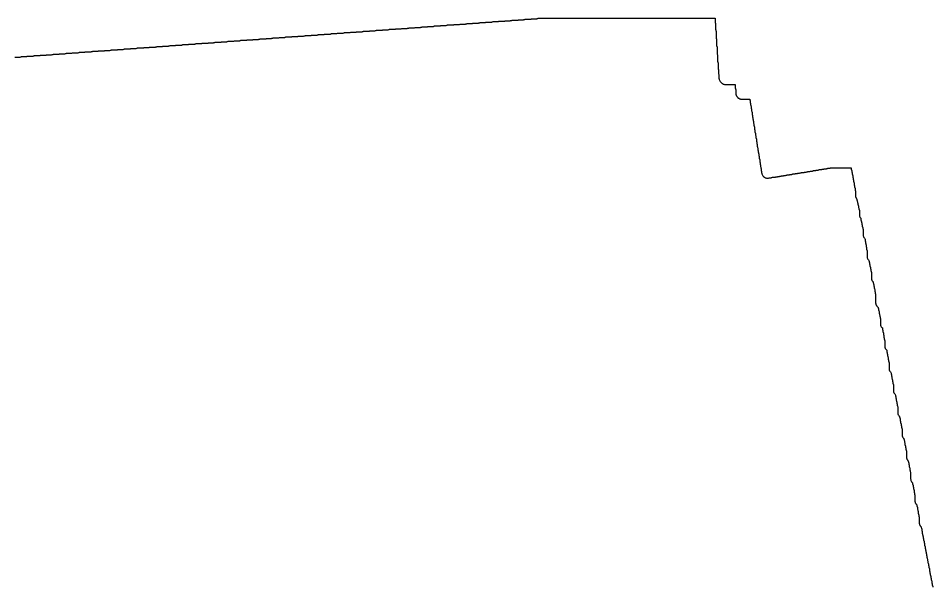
# Model space of a CAD drawing. Header units: metres. Extents: x -33615 to 181002, y 387 to 144548.
# Drawn here: x 73693 to 176325, y 80723 to 144548 of the extents above; entities that cross this region are included whole.
import ezdxf

# ---------------------------------------------------------------- set-up
doc = ezdxf.new("R2010")
doc.units = ezdxf.units.M
doc.layers.add('alpha_boundary_shrunk', color=7, linetype='Continuous')

msp = doc.modelspace()

# ---------------------------------------------------------------- linework, layer by layer
at = {"layer": 'alpha_boundary_shrunk', "color": 1}
msp.add_lwpolyline([(73300, 140192), (73828, 140192), (73874, 140194), (73920, 140200), (73965, 140211), (74009, 140226), (74051, 140244), (74053, 140245), (74527, 140245), (74573, 140248), (74619, 140254), (74664, 140265), (74708, 140279), (74750, 140298), (74752, 140299), (75280, 140299), (75326, 140301), (75372, 140308), (75417, 140318), (75461, 140333), (75503, 140352), (75505, 140353), (75979, 140353), (76025, 140355), (76071, 140362), (76116, 140372), (76160, 140387), (76203, 140406), (76205, 140407), (76732, 140407), (76778, 140409), (76824, 140415), (76869, 140426), (76913, 140441), (76956, 140460), (76958, 140461), (77431, 140461), (77477, 140463), (77523, 140469), (77568, 140480), (77612, 140495), (77655, 140513), (77657, 140514), (78130, 140514), (78177, 140517), (78222, 140523), (78268, 140534), (78312, 140548), (78354, 140567), (78356, 140568), (78883, 140568), (78930, 140570), (78975, 140577), (79021, 140587), (79064, 140602), (79107, 140621), (79109, 140622), (79582, 140622), (79629, 140624), (79675, 140631), (79720, 140641), (79764, 140656), (79806, 140675), (79808, 140676), (80335, 140676), (80382, 140678), (80428, 140684), (80473, 140695), (80517, 140710), (80559, 140729), (80561, 140730), (81035, 140730), (81081, 140732), (81127, 140738), (81172, 140749), (81216, 140764), (81258, 140782), (81260, 140783), (81788, 140783), (81834, 140785), (81880, 140792), (81925, 140803), (81969, 140817), (82011, 140836), (82013, 140837), (82487, 140837), (82533, 140839), (82579, 140846), (82624, 140856), (82668, 140871), (82710, 140890), (82712, 140891), (83240, 140891), (83286, 140893), (83332, 140899), (83377, 140910), (83421, 140925), (83463, 140944), (83465, 140945), (83939, 140945), (83985, 140947), (84031, 140953), (84076, 140964), (84120, 140979), (84162, 140997), (84164, 140998), (84692, 140998), (84738, 141001), (84784, 141007), (84829, 141018), (84873, 141032), (84915, 141051), (84917, 141052), (85391, 141052), (85437, 141054), (85483, 141061), (85528, 141071), (85572, 141086), (85615, 141105), (85617, 141106), (86144, 141106), (86190, 141108), (86236, 141115), (86281, 141125), (86325, 141140), (86368, 141159), (86370, 141160), (86843, 141160), (86889, 141162), (86935, 141168), (86980, 141179), (87024, 141194), (87067, 141213), (87069, 141214), (87596, 141214), (87642, 141216), (87688, 141222), (87733, 141233), (87777, 141248), (87820, 141266), (87822, 141267), (88295, 141267), (88342, 141269), (88388, 141276), (88433, 141287), (88477, 141301), (88519, 141320), (88521, 141321), (89048, 141321), (89095, 141323), (89141, 141330), (89186, 141340), (89230, 141355), (89272, 141374), (89274, 141375), (89747, 141375), (89794, 141377), (89840, 141383), (89885, 141394), (89929, 141409), (89971, 141428), (89973, 141429), (90500, 141429), (90547, 141431), (90593, 141437), (90638, 141448), (90682, 141463), (90724, 141481), (90726, 141482), (91200, 141482), (91246, 141485), (91292, 141491), (91337, 141502), (91381, 141516), (91423, 141535), (91425, 141536), (91953, 141536), (91999, 141538), (92045, 141545), (92090, 141555), (92134, 141570), (92176, 141589), (92178, 141590), (92652, 141590), (92698, 141592), (92744, 141599), (92789, 141609), (92833, 141624), (92875, 141643), (92877, 141644), (93405, 141644), (93451, 141646), (93497, 141652), (93542, 141663), (93586, 141678), (93628, 141697), (93630, 141698), (94104, 141698), (94150, 141700), (94196, 141706), (94241, 141717), (94285, 141732), (94328, 141750), (94330, 141751), (94857, 141751), (94903, 141754), (94949, 141760), (94994, 141771), (95038, 141785), (95081, 141804), (95082, 141805), (95556, 141805), (95602, 141807), (95648, 141814), (95693, 141824), (95737, 141839), (95780, 141858), (95782, 141859), (96309, 141859), (96355, 141861), (96401, 141868), (96446, 141878), (96490, 141893), (96533, 141912), (96535, 141913), (97008, 141913), (97055, 141915), (97100, 141921), (97146, 141932), (97189, 141947), (97232, 141966), (97234, 141967), (97761, 141967), (97807, 141969), (97853, 141975), (97899, 141986), (97942, 142001), (97985, 142019), (97987, 142020), (98460, 142020), (98507, 142022), (98553, 142029), (98598, 142040), (98642, 142054), (98684, 142073), (98686, 142074), (99160, 142074), (99206, 142076), (99252, 142083), (99297, 142093), (99341, 142108), (99383, 142127), (99385, 142128), (99913, 142128), (99959, 142130), (100005, 142136), (100050, 142147), (100094, 142162), (100136, 142181), (100138, 142182), (100612, 142182), (100658, 142184), (100704, 142190), (100749, 142201), (100793, 142216), (100835, 142234), (100837, 142235), (101365, 142235), (101411, 142238), (101457, 142244), (101502, 142255), (101546, 142269), (101588, 142288), (101590, 142289), (102064, 142289), (102110, 142291), (102156, 142298), (102201, 142308), (102245, 142323), (102287, 142342), (102289, 142343), (102817, 142343), (102863, 142345), (102909, 142352), (102954, 142362), (102998, 142377), (103040, 142396), (103042, 142397), (103516, 142397), (103562, 142399), (103608, 142405), (103653, 142416), (103697, 142431), (103740, 142450), (103742, 142451), (104269, 142451), (104315, 142453), (104361, 142459), (104406, 142470), (104450, 142485), (104493, 142503), (104495, 142504), (104968, 142504), (105014, 142507), (105060, 142513), (105105, 142524), (105149, 142538), (105192, 142557), (105194, 142558), (105721, 142558), (105767, 142560), (105813, 142567), (105858, 142577), (105902, 142592), (105945, 142611), (105947, 142612), (106420, 142612), (106467, 142614), (106513, 142620), (106558, 142631), (106602, 142646), (106644, 142665), (106646, 142666), (107173, 142666), (107220, 142668), (107265, 142674), (107311, 142685), (107355, 142700), (107397, 142718), (107399, 142719), (107872, 142719), (107919, 142722), (107965, 142728), (108010, 142739), (108054, 142753), (108096, 142772), (108098, 142773), (108625, 142773), (108672, 142775), (108718, 142782), (108763, 142792), (108807, 142807), (108849, 142826), (108851, 142827), (109325, 142827), (109371, 142829), (109417, 142836), (109462, 142846), (109506, 142861), (109548, 142880), (109550, 142881), (110078, 142881), (110124, 142883), (110170, 142889), (110215, 142900), (110259, 142915), (110301, 142934), (110303, 142935), (110777, 142935), (110823, 142937), (110869, 142943), (110914, 142954), (110958, 142969), (111000, 142987), (111002, 142988), (111530, 142988), (111576, 142991), (111622, 142997), (111667, 143008), (111711, 143022), (111753, 143041), (111755, 143042), (112229, 143042), (112275, 143044), (112321, 143051), (112366, 143061), (112410, 143076), (112453, 143095), (112454, 143096), (112982, 143096), (113028, 143098), (113074, 143105), (113119, 143115), (113163, 143130), (113205, 143149), (113207, 143150), (113681, 143150), (113727, 143152), (113773, 143158), (113818, 143169), (113862, 143184), (113905, 143203), (113907, 143204), (114434, 143204), (114480, 143206), (114526, 143212), (114571, 143223), (114615, 143238), (114658, 143256), (114660, 143257), (115133, 143257), (115179, 143259), (115225, 143266), (115271, 143277), (115314, 143291), (115357, 143310), (115359, 143311), (115886, 143311), (115932, 143313), (115978, 143320), (116023, 143330), (116067, 143345), (116110, 143364), (116112, 143365), (116585, 143365), (116632, 143367), (116678, 143373), (116723, 143384), (116767, 143399), (116809, 143418), (116811, 143419), (117338, 143419), (117385, 143421), (117431, 143427), (117476, 143438), (117520, 143453), (117562, 143471), (117564, 143472), (118037, 143472), (118084, 143475), (118130, 143481), (118175, 143492), (118219, 143506), (118261, 143525), (118263, 143526), (118790, 143526), (118837, 143528), (118883, 143535), (118928, 143545), (118972, 143560), (119014, 143579), (119016, 143580), (119490, 143580), (119536, 143582), (119582, 143589), (119627, 143599), (119671, 143614), (119713, 143633), (119715, 143634), (120189, 143634), (120235, 143636), (120281, 143642), (120326, 143653), (120370, 143668), (120412, 143687), (120414, 143688), (120942, 143688), (120988, 143690), (121034, 143696), (121079, 143707), (121123, 143722), (121165, 143740), (121167, 143741), (121641, 143741), (121687, 143744), (121733, 143750), (121778, 143761), (121822, 143775), (121865, 143794), (121867, 143795), (122394, 143795), (122440, 143797), (122486, 143804), (122531, 143814), (122575, 143829), (122618, 143848), (122620, 143849), (123093, 143849), (123139, 143851), (123185, 143858), (123230, 143868), (123274, 143883), (123317, 143902), (123319, 143903), (123846, 143903), (123892, 143905), (123938, 143911), (123983, 143922), (124027, 143937), (124070, 143956), (124072, 143957), (124545, 143957), (124592, 143959), (124637, 143965), (124683, 143976), (124727, 143991), (124769, 144009), (124771, 144010), (125298, 144010), (125345, 144012), (125390, 144019), (125436, 144030), (125479, 144044), (125522, 144063), (125524, 144064), (125997, 144064), (126044, 144066), (126090, 144073), (126135, 144083), (126179, 144098), (126221, 144117), (126223, 144118), (126750, 144118), (126797, 144120), (126843, 144126), (126888, 144137), (126932, 144152), (126974, 144171), (126976, 144172), (127450, 144172), (127496, 144174), (127542, 144180), (127587, 144191), (127631, 144206), (127673, 144224), (127675, 144225), (128203, 144225), (128249, 144228), (128295, 144234), (128340, 144245), (128384, 144259), (128426, 144278), (128428, 144279), (128902, 144279), (128948, 144281), (128994, 144288), (129039, 144298), (129083, 144313), (129125, 144332), (129127, 144333), (129655, 144333), (129701, 144335), (129747, 144342), (129792, 144352), (129836, 144367), (129878, 144386), (129880, 144387), (130354, 144387), (130400, 144389), (130446, 144395), (130491, 144406), (130535, 144421), (130577, 144440), (130579, 144441), (131107, 144441), (131153, 144443), (131199, 144449), (131244, 144460), (131288, 144475), (131330, 144493), (131332, 144494), (131806, 144494), (131852, 144496), (131898, 144503), (131943, 144514), (131987, 144528), (132030, 144547), (132032, 144548), (151905, 144548), (151905, 144188), (151907, 144141), (151914, 144095), (151924, 144050), (151939, 144006), (151958, 143964), (151959, 143962), (151959, 143327), (151961, 143281), (151967, 143235), (151978, 143190), (151993, 143146), (152012, 143103), (152013, 143101), (152013, 142413), (152015, 142366), (152021, 142321), (152032, 142275), (152047, 142232), (152065, 142189), (152066, 142187), (152066, 141552), (152069, 141506), (152075, 141460), (152086, 141415), (152100, 141371), (152119, 141329), (152120, 141327), (152120, 140638), (152122, 140592), (152129, 140546), (152139, 140501), (152154, 140457), (152173, 140414), (152174, 140412), (152174, 139777), (152176, 139731), (152182, 139685), (152193, 139640), (152208, 139596), (152227, 139554), (152228, 139552), (152228, 139024), (152230, 138978), (152236, 138932), (152247, 138887), (152262, 138843), (152280, 138801), (152281, 138799), (152281, 138433), (152284, 138386), (152290, 138341), (152301, 138295), (152315, 138252), (152334, 138209), (152335, 138207), (152335, 137841), (152337, 137795), (152344, 137749), (152354, 137704), (152369, 137660), (152388, 137618), (152442, 137510), (152468, 137463), (152500, 137420), (152536, 137380), (152643, 137272), (152679, 137240), (152719, 137210), (152761, 137185), (152805, 137164), (152851, 137148), (152899, 137136), (152948, 137128), (152997, 137126), (154164, 137126), (154164, 136765), (154166, 136719), (154172, 136673), (154183, 136628), (154198, 136584), (154217, 136542), (154218, 136540), (154218, 136120), (154220, 136074), (154226, 136028), (154237, 135983), (154252, 135939), (154270, 135896), (154324, 135789), (154347, 135749), (154373, 135711), (154402, 135676), (154435, 135643), (154470, 135614), (154508, 135588), (154548, 135565), (154655, 135512), (154698, 135493), (154742, 135478), (154787, 135467), (154833, 135461), (154879, 135459), (155783, 135459), (155786, 135436), (155797, 135391), (155811, 135347), (155830, 135305), (155831, 135303), (155831, 135206), (155833, 135159), (155840, 135114), (155850, 135068), (155865, 135025), (155884, 134982), (155885, 134980), (155885, 134883), (155887, 134837), (155894, 134791), (155904, 134746), (155919, 134702), (155938, 134659), (155939, 134657), (155939, 134560), (155941, 134514), (155947, 134468), (155958, 134423), (155973, 134379), (155992, 134337), (155993, 134335), (155993, 134238), (155995, 134191), (156001, 134145), (156012, 134100), (156027, 134056), (156045, 134014), (156046, 134012), (156046, 133861), (156048, 133815), (156055, 133769), (156066, 133724), (156080, 133680), (156099, 133638), (156100, 133636), (156100, 133538), (156102, 133492), (156109, 133446), (156119, 133401), (156134, 133357), (156153, 133315), (156154, 133313), (156154, 133216), (156156, 133169), (156162, 133124), (156173, 133078), (156188, 133035), (156207, 132992), (156208, 132990), (156208, 132893), (156210, 132847), (156216, 132801), (156227, 132756), (156242, 132712), (156260, 132669), (156261, 132667), (156261, 132570), (156264, 132524), (156270, 132478), (156281, 132433), (156295, 132389), (156314, 132347), (156315, 132345), (156315, 132194), (156317, 132148), (156324, 132102), (156334, 132057), (156349, 132013), (156368, 131970), (156369, 131968), (156369, 131871), (156371, 131825), (156378, 131779), (156388, 131734), (156403, 131690), (156422, 131648), (156423, 131646), (156423, 131549), (156425, 131502), (156431, 131456), (156442, 131411), (156457, 131367), (156476, 131325), (156477, 131323), (156477, 131226), (156479, 131180), (156485, 131134), (156496, 131089), (156511, 131045), (156529, 131002), (156530, 131000), (156530, 130903), (156533, 130857), (156539, 130811), (156550, 130766), (156564, 130722), (156583, 130680), (156584, 130678), (156584, 130580), (156586, 130534), (156593, 130488), (156603, 130443), (156618, 130399), (156637, 130357), (156638, 130355), (156638, 130204), (156640, 130158), (156647, 130112), (156657, 130067), (156672, 130023), (156691, 129980), (156692, 129978), (156692, 129881), (156694, 129835), (156700, 129789), (156711, 129744), (156726, 129700), (156745, 129658), (156746, 129656), (156746, 129559), (156748, 129512), (156754, 129466), (156765, 129421), (156780, 129377), (156798, 129335), (156799, 129333), (156799, 129236), (156801, 129190), (156808, 129144), (156819, 129099), (156833, 129055), (156852, 129012), (156853, 129010), (156853, 128913), (156855, 128867), (156862, 128821), (156872, 128776), (156887, 128732), (156906, 128690), (156907, 128688), (156907, 128537), (156909, 128490), (156915, 128444), (156926, 128399), (156941, 128355), (156960, 128313), (156961, 128311), (156961, 128214), (156963, 128168), (156969, 128122), (156980, 128077), (156995, 128033), (157013, 127990), (157014, 127988), (157014, 127891), (157017, 127845), (157023, 127799), (157034, 127754), (157048, 127710), (157067, 127668), (157068, 127666), (157068, 127569), (157070, 127522), (157077, 127476), (157087, 127431), (157102, 127387), (157121, 127345), (157122, 127343), (157122, 127246), (157124, 127200), (157131, 127154), (157141, 127109), (157156, 127065), (157175, 127022), (157229, 126915), (157251, 126875), (157277, 126837), (157306, 126801), (157339, 126769), (157374, 126739), (157412, 126713), (157452, 126691), (157560, 126637), (157607, 126617), (157656, 126601), (157706, 126590), (157758, 126585), (157809, 126585), (157860, 126590), (157911, 126601), (157960, 126617), (158007, 126637), (158009, 126638), (158106, 126638), (158152, 126640), (158198, 126647), (158243, 126658), (158287, 126672), (158330, 126691), (158332, 126692), (158483, 126692), (158529, 126694), (158575, 126701), (158620, 126711), (158664, 126726), (158706, 126745), (158708, 126746), (158805, 126746), (158852, 126748), (158897, 126754), (158943, 126765), (158986, 126780), (159029, 126799), (159031, 126800), (159128, 126800), (159174, 126802), (159220, 126808), (159265, 126819), (159309, 126834), (159352, 126852), (159354, 126853), (159451, 126853), (159497, 126856), (159543, 126862), (159588, 126873), (159632, 126887), (159674, 126906), (159676, 126907), (159773, 126907), (159820, 126909), (159866, 126916), (159911, 126926), (159955, 126941), (159997, 126960), (159999, 126961), (160096, 126961), (160142, 126963), (160188, 126970), (160233, 126980), (160277, 126995), (160320, 127014), (160322, 127015), (160419, 127015), (160465, 127017), (160511, 127023), (160556, 127034), (160600, 127049), (160642, 127068), (160644, 127069), (160741, 127069), (160788, 127071), (160834, 127077), (160879, 127088), (160923, 127103), (160965, 127121), (160967, 127122), (161064, 127122), (161110, 127124), (161156, 127131), (161201, 127142), (161245, 127156), (161288, 127175), (161290, 127176), (161387, 127176), (161433, 127178), (161479, 127185), (161524, 127195), (161568, 127210), (161610, 127229), (161612, 127230), (161763, 127230), (161810, 127232), (161855, 127238), (161901, 127249), (161945, 127264), (161987, 127283), (161989, 127284), (162086, 127284), (162132, 127286), (162178, 127292), (162223, 127303), (162267, 127318), (162310, 127336), (162312, 127337), (162409, 127337), (162455, 127340), (162501, 127346), (162546, 127357), (162590, 127371), (162632, 127390), (162634, 127391), (162731, 127391), (162778, 127393), (162824, 127400), (162869, 127410), (162913, 127425), (162955, 127444), (162957, 127445), (163054, 127445), (163100, 127447), (163146, 127454), (163191, 127464), (163235, 127479), (163278, 127498), (163280, 127499), (163377, 127499), (163423, 127501), (163469, 127507), (163514, 127518), (163558, 127533), (163600, 127552), (163602, 127553), (163699, 127553), (163746, 127555), (163792, 127561), (163837, 127572), (163881, 127587), (163923, 127605), (163925, 127606), (164022, 127606), (164068, 127609), (164114, 127615), (164160, 127626), (164203, 127640), (164246, 127659), (164248, 127660), (164345, 127660), (164391, 127662), (164437, 127669), (164482, 127679), (164526, 127694), (164569, 127713), (164570, 127714), (164668, 127714), (164714, 127716), (164760, 127723), (164805, 127733), (164849, 127748), (164891, 127767), (164893, 127768), (167158, 127768), (167160, 127764), (167178, 127721), (167179, 127719), (167179, 127676), (167182, 127630), (167188, 127584), (167199, 127539), (167213, 127495), (167232, 127453), (167233, 127451), (167233, 127407), (167235, 127361), (167242, 127315), (167252, 127270), (167267, 127226), (167286, 127184), (167287, 127182), (167287, 127138), (167289, 127092), (167296, 127046), (167306, 127001), (167321, 126957), (167340, 126915), (167341, 126913), (167341, 126869), (167343, 126823), (167349, 126777), (167360, 126732), (167375, 126688), (167394, 126646), (167395, 126644), (167395, 126600), (167397, 126554), (167403, 126508), (167414, 126463), (167429, 126419), (167447, 126377), (167448, 126375), (167448, 126278), (167451, 126231), (167457, 126186), (167468, 126140), (167482, 126097), (167501, 126054), (167502, 126052), (167502, 125955), (167504, 125909), (167511, 125863), (167521, 125818), (167536, 125774), (167555, 125731), (167556, 125729), (167556, 125686), (167558, 125640), (167565, 125594), (167575, 125549), (167590, 125505), (167609, 125463), (167610, 125461), (167610, 125363), (167612, 125317), (167618, 125271), (167629, 125226), (167644, 125182), (167663, 125140), (167664, 125138), (167664, 124610), (167666, 124561), (167673, 124513), (167685, 124465), (167702, 124419), (167723, 124375), (167748, 124333), (167777, 124293), (167810, 124257), (167824, 124226), (167825, 124224), (167825, 124180), (167827, 124134), (167833, 124088), (167844, 124043), (167859, 123999), (167878, 123957), (167879, 123954), (167881, 123919), (167887, 123873), (167898, 123828), (167913, 123784), (167931, 123741), (167932, 123739), (167932, 123696), (167935, 123650), (167941, 123604), (167952, 123559), (167966, 123515), (167985, 123473), (167986, 123471), (167986, 123427), (167988, 123381), (167995, 123335), (168005, 123290), (168020, 123246), (168039, 123204), (168041, 123201), (168042, 123166), (168049, 123120), (168059, 123075), (168074, 123031), (168093, 122988), (168094, 122987), (168094, 122459), (168096, 122410), (168103, 122362), (168115, 122314), (168132, 122268), (168153, 122223), (168178, 122181), (168207, 122142), (168240, 122106), (168254, 122074), (168255, 122072), (168255, 122029), (168257, 121983), (168264, 121937), (168274, 121892), (168289, 121848), (168308, 121805), (168309, 121802), (168311, 121767), (168317, 121722), (168328, 121676), (168343, 121633), (168362, 121590), (168363, 121588), (168363, 121545), (168365, 121499), (168371, 121453), (168382, 121408), (168397, 121364), (168415, 121321), (168416, 121319), (168416, 121276), (168419, 121230), (168425, 121184), (168436, 121139), (168450, 121095), (168469, 121052), (168471, 121049), (168472, 121014), (168479, 120969), (168489, 120923), (168504, 120880), (168523, 120837), (168524, 120835), (168524, 120200), (168526, 120151), (168534, 120103), (168546, 120055), (168562, 120009), (168583, 119965), (168608, 119922), (168638, 119883), (168670, 119847), (168724, 119793), (168738, 119762), (168739, 119760), (168739, 119662), (168741, 119616), (168748, 119570), (168758, 119525), (168773, 119481), (168792, 119439), (168793, 119437), (168793, 119340), (168795, 119293), (168802, 119248), (168812, 119202), (168827, 119158), (168846, 119116), (168847, 119114), (168847, 119017), (168849, 118971), (168855, 118925), (168866, 118880), (168881, 118836), (168900, 118793), (168901, 118791), (168901, 118694), (168903, 118648), (168909, 118602), (168920, 118557), (168935, 118513), (168953, 118471), (168954, 118469), (168954, 117780), (168957, 117731), (168964, 117682), (168976, 117635), (168992, 117589), (169013, 117544), (169039, 117502), (169068, 117463), (169101, 117426), (169169, 117358), (169169, 117350), (169172, 117303), (169178, 117258), (169189, 117212), (169203, 117168), (169222, 117126), (169223, 117124), (169223, 117081), (169225, 117035), (169232, 116989), (169242, 116944), (169257, 116900), (169276, 116857), (169277, 116855), (169277, 116812), (169279, 116766), (169286, 116720), (169296, 116675), (169311, 116631), (169330, 116588), (169331, 116586), (169331, 116543), (169333, 116497), (169339, 116451), (169350, 116406), (169365, 116362), (169384, 116319), (169385, 116317), (169385, 116274), (169387, 116228), (169393, 116182), (169404, 116137), (169419, 116093), (169437, 116050), (169438, 116048), (169438, 115360), (169441, 115311), (169448, 115262), (169460, 115215), (169476, 115168), (169497, 115124), (169523, 115082), (169552, 115043), (169585, 115006), (169653, 114938), (169653, 114876), (169656, 114829), (169662, 114783), (169673, 114738), (169687, 114694), (169706, 114652), (169707, 114650), (169707, 114607), (169709, 114560), (169716, 114515), (169726, 114469), (169741, 114426), (169760, 114383), (169761, 114381), (169761, 114338), (169763, 114292), (169770, 114246), (169780, 114201), (169795, 114157), (169814, 114114), (169815, 114112), (169815, 114015), (169817, 113969), (169823, 113923), (169834, 113878), (169849, 113834), (169868, 113792), (169869, 113790), (169869, 113746), (169871, 113700), (169877, 113654), (169888, 113609), (169903, 113565), (169921, 113523), (169922, 113521), (169922, 112563), (169925, 112514), (169932, 112465), (169944, 112418), (169960, 112372), (169981, 112327), (170007, 112285), (170036, 112246), (170069, 112209), (170176, 112102), (170193, 112086), (170200, 112041), (170211, 111995), (170225, 111952), (170244, 111909), (170245, 111907), (170245, 111864), (170247, 111818), (170254, 111772), (170264, 111727), (170279, 111683), (170298, 111640), (170299, 111638), (170299, 111595), (170301, 111549), (170307, 111503), (170318, 111458), (170333, 111414), (170352, 111371), (170353, 111369), (170353, 111326), (170355, 111280), (170361, 111234), (170372, 111189), (170387, 111145), (170405, 111102), (170406, 111100), (170406, 111057), (170409, 111011), (170415, 110965), (170426, 110920), (170440, 110876), (170459, 110833), (170460, 110831), (170460, 110197), (170463, 110148), (170470, 110099), (170482, 110051), (170498, 110005), (170519, 109961), (170545, 109919), (170574, 109879), (170607, 109843), (170675, 109774), (170675, 109713), (170678, 109666), (170684, 109620), (170695, 109575), (170709, 109531), (170728, 109489), (170729, 109487), (170729, 109444), (170731, 109397), (170738, 109351), (170748, 109306), (170763, 109262), (170782, 109220), (170783, 109218), (170783, 109175), (170785, 109128), (170792, 109082), (170802, 109037), (170817, 108993), (170836, 108951), (170837, 108949), (170837, 108852), (170839, 108806), (170845, 108760), (170856, 108715), (170871, 108671), (170890, 108628), (170891, 108626), (170891, 108583), (170893, 108537), (170899, 108491), (170910, 108446), (170925, 108402), (170943, 108359), (170944, 108357), (170944, 107723), (170947, 107674), (170954, 107625), (170966, 107577), (170982, 107531), (171003, 107487), (171029, 107445), (171058, 107405), (171091, 107369), (171159, 107300), (171159, 107238), (171162, 107192), (171168, 107146), (171179, 107101), (171193, 107057), (171212, 107015), (171213, 107013), (171213, 106970), (171215, 106923), (171222, 106877), (171232, 106832), (171247, 106788), (171266, 106746), (171267, 106744), (171267, 106701), (171269, 106654), (171276, 106608), (171286, 106563), (171301, 106519), (171320, 106477), (171321, 106475), (171321, 106378), (171323, 106332), (171329, 106286), (171340, 106241), (171355, 106197), (171374, 106154), (171375, 106152), (171375, 106109), (171377, 106063), (171383, 106017), (171394, 105972), (171409, 105928), (171427, 105885), (171428, 105883), (171428, 105195), (171431, 105146), (171438, 105097), (171450, 105050), (171466, 105003), (171487, 104959), (171513, 104917), (171542, 104878), (171575, 104841), (171643, 104772), (171643, 104764), (171646, 104718), (171652, 104672), (171663, 104627), (171677, 104583), (171696, 104541), (171697, 104539), (171697, 104496), (171699, 104449), (171706, 104403), (171716, 104358), (171731, 104314), (171750, 104272), (171751, 104270), (171751, 104173), (171753, 104127), (171760, 104081), (171770, 104036), (171785, 103992), (171804, 103949), (171805, 103947), (171805, 103904), (171807, 103858), (171813, 103812), (171824, 103767), (171839, 103723), (171858, 103680), (171859, 103678), (171859, 103635), (171861, 103589), (171867, 103543), (171878, 103498), (171893, 103454), (171911, 103411), (171912, 103409), (171912, 102721), (171915, 102672), (171922, 102623), (171934, 102576), (171950, 102529), (171971, 102485), (171997, 102443), (172026, 102403), (172059, 102367), (172128, 102298), (172128, 102290), (172130, 102244), (172136, 102198), (172147, 102153), (172162, 102109), (172180, 102067), (172181, 102065), (172181, 102021), (172183, 101975), (172190, 101929), (172201, 101884), (172215, 101840), (172234, 101798), (172235, 101796), (172235, 101699), (172237, 101652), (172244, 101607), (172254, 101561), (172269, 101518), (172288, 101475), (172289, 101473), (172289, 101430), (172291, 101384), (172297, 101338), (172308, 101293), (172323, 101249), (172342, 101206), (172343, 101204), (172343, 101161), (172345, 101115), (172351, 101069), (172362, 101024), (172377, 100980), (172395, 100937), (172396, 100935), (172396, 100247), (172399, 100198), (172406, 100149), (172418, 100102), (172434, 100055), (172455, 100011), (172481, 99969), (172510, 99929), (172543, 99893), (172612, 99824), (172612, 99816), (172614, 99770), (172620, 99724), (172631, 99679), (172646, 99635), (172664, 99593), (172665, 99591), (172665, 99494), (172668, 99447), (172674, 99401), (172685, 99356), (172699, 99312), (172718, 99270), (172719, 99268), (172719, 99225), (172721, 99178), (172728, 99133), (172738, 99087), (172753, 99044), (172772, 99001), (172773, 98999), (172773, 98956), (172775, 98910), (172781, 98864), (172792, 98819), (172807, 98775), (172826, 98732), (172827, 98730), (172827, 98687), (172829, 98641), (172835, 98595), (172846, 98550), (172861, 98506), (172879, 98463), (172880, 98461), (172880, 97773), (172883, 97724), (172890, 97675), (172902, 97627), (172919, 97581), (172940, 97537), (172965, 97495), (172994, 97455), (173027, 97419), (173096, 97350), (173096, 97342), (173098, 97296), (173104, 97250), (173115, 97205), (173130, 97161), (173148, 97119), (173149, 97117), (173149, 97073), (173152, 97027), (173158, 96981), (173169, 96936), (173183, 96892), (173202, 96850), (173203, 96848), (173203, 96751), (173205, 96704), (173212, 96659), (173222, 96613), (173237, 96569), (173256, 96527), (173257, 96525), (173257, 96482), (173259, 96436), (173266, 96390), (173276, 96345), (173291, 96301), (173310, 96258), (173311, 96256), (173311, 96213), (173313, 96167), (173319, 96121), (173330, 96076), (173345, 96032), (173364, 95989), (173365, 95987), (173365, 95299), (173367, 95250), (173374, 95201), (173386, 95153), (173403, 95107), (173424, 95063), (173449, 95021), (173478, 94981), (173511, 94945), (173580, 94876), (173580, 94868), (173582, 94822), (173588, 94776), (173599, 94731), (173614, 94687), (173632, 94645), (173633, 94643), (173633, 94599), (173636, 94553), (173642, 94507), (173653, 94462), (173667, 94418), (173686, 94376), (173687, 94374), (173687, 94277), (173689, 94230), (173696, 94184), (173706, 94139), (173721, 94095), (173740, 94053), (173741, 94051), (173741, 94008), (173743, 93961), (173750, 93916), (173760, 93870), (173775, 93827), (173794, 93784), (173795, 93782), (173795, 93739), (173797, 93693), (173803, 93647), (173814, 93602), (173829, 93558), (173848, 93515), (173849, 93513), (173849, 92825), (173851, 92776), (173858, 92727), (173870, 92679), (173887, 92633), (173908, 92589), (173933, 92547), (173962, 92507), (173995, 92471), (174064, 92402), (174064, 92341), (174066, 92294), (174072, 92248), (174083, 92203), (174098, 92159), (174117, 92117), (174118, 92115), (174118, 92072), (174120, 92025), (174126, 91979), (174137, 91934), (174152, 91890), (174170, 91848), (174171, 91846), (174171, 91803), (174173, 91756), (174180, 91710), (174191, 91665), (174205, 91621), (174224, 91579), (174225, 91577), (174225, 91480), (174227, 91434), (174234, 91388), (174244, 91343), (174259, 91299), (174278, 91256), (174279, 91254), (174279, 91211), (174281, 91165), (174287, 91119), (174298, 91074), (174313, 91030), (174332, 90987), (174333, 90985), (174333, 90351), (174335, 90302), (174342, 90253), (174354, 90205), (174371, 90159), (174392, 90115), (174417, 90073), (174446, 90033), (174479, 89997), (174548, 89928), (174548, 89866), (174550, 89820), (174556, 89774), (174567, 89729), (174582, 89685), (174601, 89643), (174602, 89641), (174602, 89598), (174604, 89551), (174610, 89505), (174621, 89460), (174636, 89416), (174654, 89374), (174655, 89372), (174655, 89329), (174657, 89282), (174664, 89236), (174675, 89191), (174689, 89147), (174708, 89105), (174709, 89103), (174709, 89006), (174711, 88960), (174718, 88914), (174728, 88869), (174743, 88825), (174762, 88782), (174763, 88780), (174763, 88737), (174765, 88691), (174771, 88645), (174782, 88600), (174797, 88556), (174816, 88513), (174817, 88511), (174817, 87876), (174819, 87827), (174826, 87779), (174838, 87731), (174855, 87685), (174876, 87641), (174901, 87599), (174930, 87559), (174963, 87523), (175032, 87454), (175032, 87446), (175034, 87400), (175040, 87354), (175051, 87309), (175066, 87265), (175085, 87223), (175086, 87221), (175086, 87177), (175088, 87131), (175094, 87085), (175105, 87040), (175120, 86996), (175138, 86954), (175139, 86952), (175139, 86855), (175142, 86808), (175148, 86762), (175159, 86717), (175173, 86673), (175192, 86631), (175193, 86629), (175193, 86586), (175195, 86539), (175202, 86493), (175212, 86448), (175227, 86404), (175246, 86362), (175247, 86360), (175247, 86317), (175249, 86270), (175256, 86225), (175266, 86179), (175281, 86136), (175300, 86093), (175301, 86091), (175301, 86048), (175303, 86002), (175309, 85956), (175320, 85911), (175335, 85867), (175354, 85824), (175355, 85822), (175355, 85779), (175357, 85733), (175363, 85687), (175374, 85642), (175389, 85598), (175407, 85555), (175408, 85553), (175408, 85456), (175410, 85410), (175417, 85364), (175428, 85319), (175442, 85275), (175461, 85233), (175462, 85231), (175462, 85187), (175464, 85141), (175471, 85095), (175481, 85050), (175496, 85006), (175515, 84964), (175516, 84962), (175516, 84918), (175518, 84872), (175524, 84826), (175535, 84781), (175550, 84737), (175569, 84695), (175570, 84693), (175570, 84649), (175572, 84603), (175578, 84557), (175589, 84512), (175604, 84468), (175622, 84426), (175623, 84424), (175623, 84381), (175626, 84334), (175632, 84288), (175643, 84243), (175657, 84199), (175676, 84157), (175677, 84155), (175677, 84058), (175679, 84012), (175686, 83966), (175696, 83921), (175711, 83877), (175730, 83834), (175731, 83832), (175731, 83789), (175733, 83743), (175740, 83697), (175750, 83652), (175765, 83608), (175784, 83565), (175785, 83563), (175785, 83520), (175787, 83474), (175793, 83428), (175804, 83383), (175819, 83339), (175838, 83296), (175839, 83294), (175839, 83251), (175841, 83205), (175847, 83159), (175858, 83114), (175873, 83070), (175891, 83028), (175892, 83026), (175892, 82982), (175894, 82936), (175901, 82890), (175912, 82845), (175926, 82801), (175945, 82759), (175946, 82757), (175946, 82660), (175948, 82613), (175955, 82567), (175965, 82522), (175980, 82478), (175999, 82436), (176000, 82434), (176000, 82391), (176002, 82344), (176008, 82298), (176019, 82253), (176034, 82209), (176053, 82167), (176054, 82165), (176054, 82122), (176056, 82075), (176062, 82029), (176073, 81984), (176088, 81940), (176106, 81898), (176107, 81896), (176107, 81853), (176110, 81806), (176116, 81761), (176127, 81715), (176141, 81672), (176160, 81629), (176161, 81627), (176161, 81584), (176163, 81538), (176170, 81492), (176180, 81447), (176195, 81403), (176214, 81360), (176215, 81358), (176215, 81261), (176217, 81215), (176224, 81169), (176234, 81124), (176249, 81080), (176268, 81038), (176269, 81036), (176269, 80992), (176271, 80946), (176277, 80900), (176288, 80855), (176303, 80811), (176322, 80769), (176323, 80767), (176323, 80723), (176325, 80677)], dxfattribs=at)

doc.saveas('drawing.dxf')
